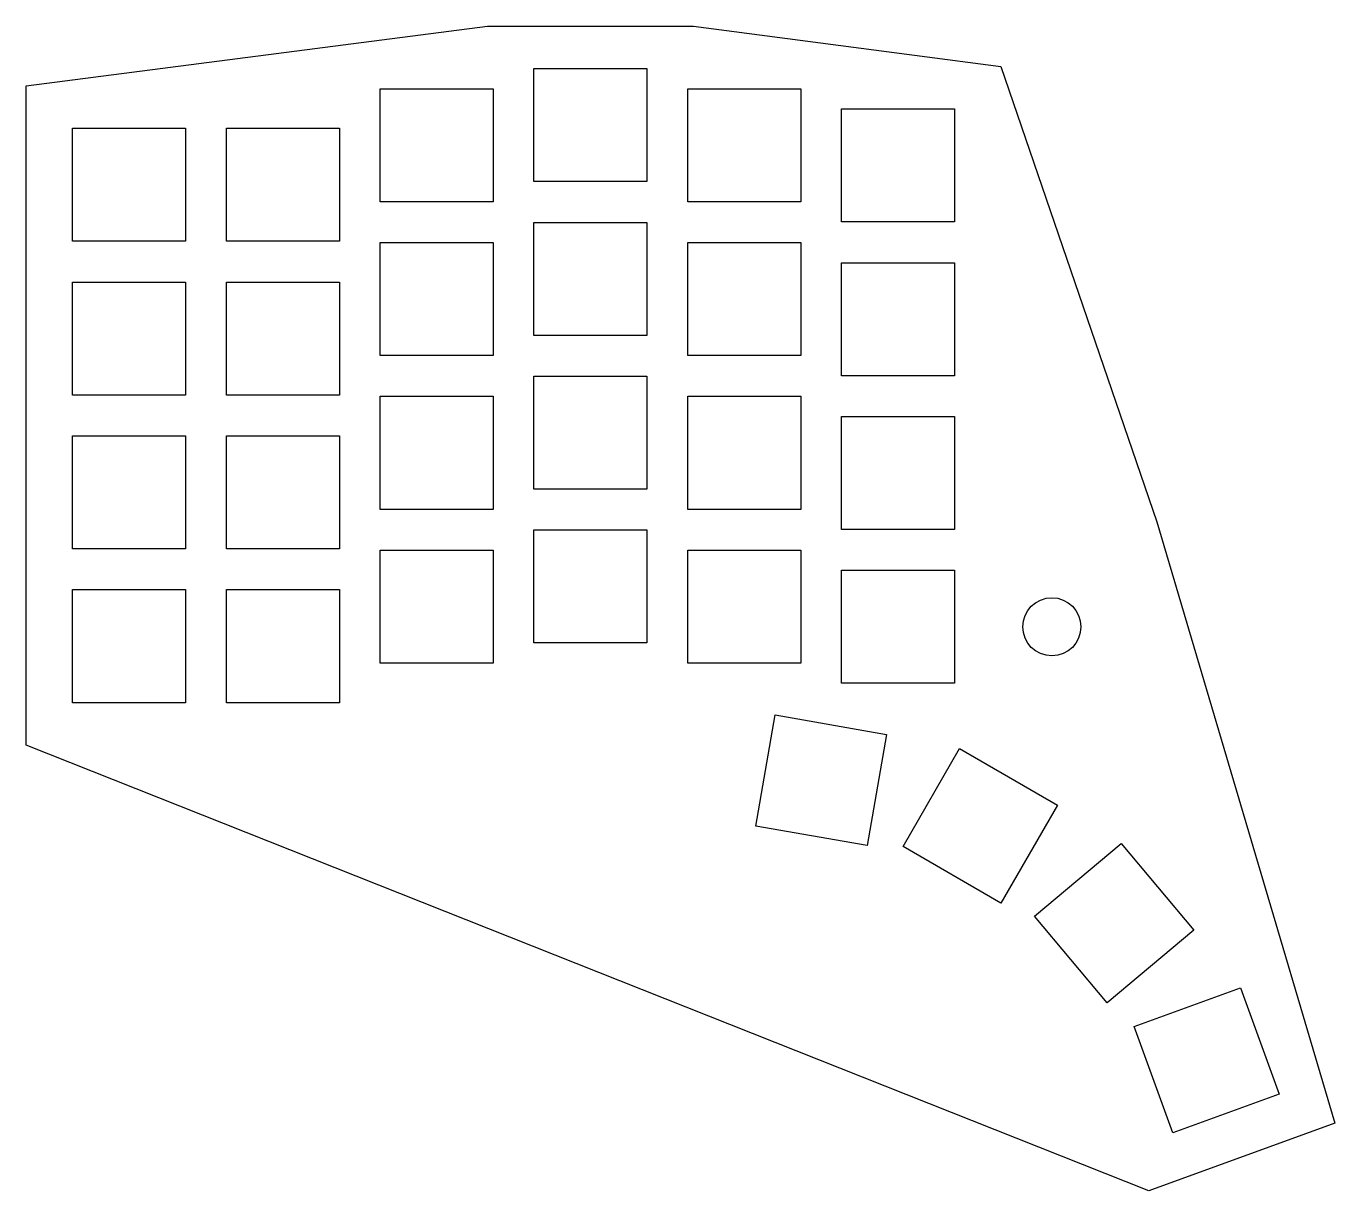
# Model space of a CAD drawing. Header units: millimetres. Extents: x -13 to 149, y -132 to 12.
import ezdxf

# ---------------------------------------------------------------- set-up
doc = ezdxf.new("R2010")
doc.units = ezdxf.units.MM

msp = doc.modelspace()

# ---------------------------------------------------------------- linework, layer by layer
at = {"layer": 'ENCODER_CUTOUTS'}
msp.add_circle((114.3, -62.15), 3.6, dxfattribs=at)
at = {"layer": 'PLATE_OUTLINE'}
msp.add_lwpolyline([(-12.75, 4.85), (44.4, 12.25), (69.9, 12.25), (108, 7.25), (127.3, -49.15), (149.351, -123.637), (126.329, -132.016), (-12.75, -76.8)], close=True, dxfattribs=at)
at = {"layer": 'SWITCH_CUTOUTS'}
for points in [[(50.15, 7), (64.15, 7), (64.15, -7), (50.15, -7)], [(31.1, 4.5), (45.1, 4.5), (45.1, -9.5), (31.1, -9.5)], [(69.2, 4.5), (83.2, 4.5), (83.2, -9.5), (69.2, -9.5)], [(88.25, 2), (102.25, 2), (102.25, -12), (88.25, -12)], [(-7, -0.4), (7, -0.4), (7, -14.4), (-7, -14.4)], [(12.05, -0.4), (26.05, -0.4), (26.05, -14.4), (12.05, -14.4)], [(50.15, -12.05), (64.15, -12.05), (64.15, -26.05), (50.15, -26.05)], [(31.1, -14.55), (45.1, -14.55), (45.1, -28.55), (31.1, -28.55)], [(69.2, -14.55), (83.2, -14.55), (83.2, -28.55), (69.2, -28.55)], [(88.25, -17.05), (102.25, -17.05), (102.25, -31.05), (88.25, -31.05)], [(-7, -19.45), (7, -19.45), (7, -33.45), (-7, -33.45)], [(12.05, -19.45), (26.05, -19.45), (26.05, -33.45), (12.05, -33.45)], [(50.15, -31.1), (64.15, -31.1), (64.15, -45.1), (50.15, -45.1)], [(31.1, -33.6), (45.1, -33.6), (45.1, -47.6), (31.1, -47.6)], [(69.2, -33.6), (83.2, -33.6), (83.2, -47.6), (69.2, -47.6)], [(88.25, -36.1), (102.25, -36.1), (102.25, -50.1), (88.25, -50.1)], [(-7, -38.5), (7, -38.5), (7, -52.5), (-7, -52.5)], [(12.05, -38.5), (26.05, -38.5), (26.05, -52.5), (12.05, -52.5)], [(50.15, -50.15), (64.15, -50.15), (64.15, -64.15), (50.15, -64.15)], [(31.1, -52.65), (45.1, -52.65), (45.1, -66.65), (31.1, -66.65)], [(69.2, -52.65), (83.2, -52.65), (83.2, -66.65), (69.2, -66.65)], [(88.25, -55.15), (102.25, -55.15), (102.25, -69.15), (88.25, -69.15)], [(-7, -57.55), (7, -57.55), (7, -71.55), (-7, -71.55)], [(12.05, -57.55), (26.05, -57.55), (26.05, -71.55), (12.05, -71.55)], [(80.047, -73.041), (93.834, -75.472), (91.403, -89.259), (77.616, -86.828)], [(102.869, -77.238), (114.993, -84.238), (107.993, -96.363), (95.869, -89.363)], [(122.879, -88.988), (131.878, -99.713), (121.153, -108.712), (112.154, -97.987)], [(137.663, -106.873), (142.451, -120.029), (129.295, -124.817), (124.507, -111.662)]]:
    msp.add_lwpolyline(points, close=True, dxfattribs=at)

doc.saveas('drawing.dxf')
